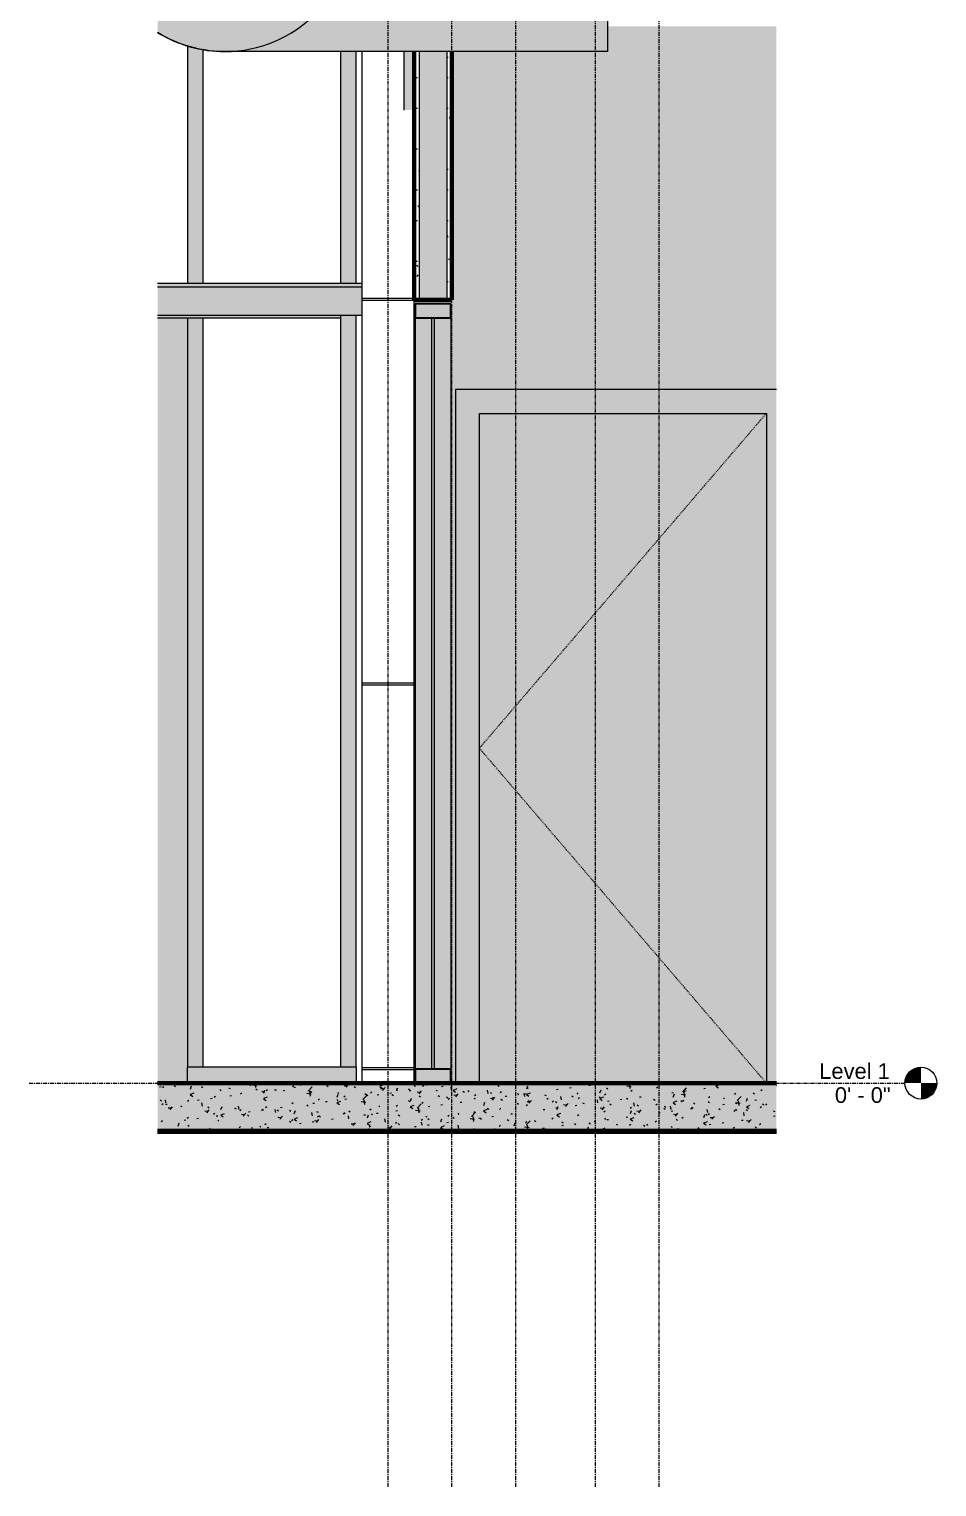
# Model space of a CAD drawing. Header units: inches. Extents: x -22111 to -21582, y -54 to 300.
# Drawn here: x -21886.2 to -21772.3, y -50.6 to 132.2 of the extents above; entities that cross this region are included whole.
import ezdxf

# ---------------------------------------------------------------- set-up
doc = ezdxf.new("R2010")
doc.units = ezdxf.units.IN
doc.header["$MEASUREMENT"] = 0
for name, pattern in [('Dash 1_16_', [0.125, 0.0625, -0.0625]), ('Grid Line 1_2_', [0.875, 0.5, -0.125, 0.125, -0.125]), ('Grid Line 1_2__2_', [0.875, 0.5, -0.125, 0.125, -0.125]), ('IMPORT-DASHED2', [0.1875, 0.125, -0.0625]), ('IMPORT-HIDDEN2 _3_', [0.09375, 0.0625, -0.03125])]:
    doc.linetypes.add(name, pattern=pattern)
for name, color, linetype, lineweight in [('15xx-Jefferson-REHAB-pr5_dwg', 8, 'Continuous', 9), ('A-CABINET-LOWER', 250, 'Continuous', 9), ('A-CABINET-UNDER', 250, 'IMPORT-HIDDEN2 _3_', 9), ('A-CABINET-UPPER', 250, 'IMPORT-DASHED2', 9), ('A-DIM', 250, 'Continuous', 9), ('A-DOOR', 31, 'Continuous', 18), ('A-DOOR-FRAM', 31, 'Continuous', 9), ('A-FLOR', 192, 'Continuous', 18), ('A-FLOR-LEVL', 51, 'Continuous', 9), ('A-FLR-CLEAR', 250, 'IMPORT-HIDDEN2 _3_', 9), ('A-FURN', 250, 'IMPORT-HIDDEN2 _3_', 9), ('A-GENM', 13, 'Continuous', 9), ('A-GLAZ-CURT', 52, 'Continuous', 9), ('A-GLAZ-CWMG', 51, 'Continuous', 9), ('A-PLBG-FIXT', 250, 'Continuous', 9), ('A-WALL', 113, 'Continuous', 18), ('A-WALL-PATT', 111, 'Continuous', 70), ('I-WALL', 2, 'Continuous', 18), ('L-SITE-WALL', 31, 'Continuous', 18), ('M-HVAC-DUCT', 70, 'Continuous', 9), ('P-Flor-Fixt', 250, 'Continuous', 9), ('S-BEAM', 12, 'Continuous', 9), ('S-GRID', 1, 'Continuous', 9)]:
    doc.layers.add(name, color=color, linetype=linetype, lineweight=lineweight)
doc.styles.add('Arial', font='arial.ttf', dxfattribs={"height": 1.967066})
pattern_1 = [(0, (-27057.522, 67.247), (5.12, 1.28), [0.211, -3.629, 0.211, -3.629, -20.48]), (0, (-27057.522, 67.247), (5.12, 1.28), [-7.68, 0.211, -7.469, 0.211, -3.629, -8.96]), (0, (-27057.522, 67.247), (5.12, 1.28), [-19.2, 0.211, -2.349, 0.211, -6.189]), (120, (-27055.602, 67.887), (-3.66851252, 3.79405007), [0.211, -3.629, 0.211, -3.629, -20.48]), (120, (-27055.602, 67.887), (-3.66851252, 3.79405007), [-7.68, 0.211, -7.469, 0.211, -3.629, -8.96]), (120, (-27055.602, 67.887), (-3.66851252, 3.79405007), [-19.2, 0.211, -2.349, 0.211, -6.189]), (240, (-27054.962, 70.447), (-1.45148748, -5.07405007), [0.211, -3.629, 0.211, -3.629, -20.48]), (240, (-27054.962, 70.447), (-1.45148748, -5.07405007), [-7.68, 0.211, -7.469, 0.211, -3.629, -8.96]), (240, (-27054.962, 70.447), (-1.45148748, -5.07405007), [-19.2, 0.211, -2.349, 0.211, -6.189])]

# ---------------------------------------------------------------- blocks, each defined once
blk = doc.blocks.new('Generic Models 7_Generic Models 1_6_Generic Models 1_6 _ Generic Models 7_Generic Models 1_337419_3 - Generic Models 7_Generic Models 1_6_Generic Models 1_6 _ Generic Models 7_Generic Models 1_337419_312901-367661-Section 8 - Callout 2')
at = {"layer": 'A-GENM'}
h = blk.add_hatch(dxfattribs=at)
h.set_pattern_fill('FP_9', color=256, style=0, pattern_type=2)
h.set_pattern_definition([(50, (-27057.522, 67.247), (4.5907054, -0.4018678), [0.48, -5.28]), (355, (-27057.522, 67.247), (-0.887837, 4.8136977), [0.384, -4.224]), (100.451, (-27057.139, 67.214), (3.7019703, 4.4127226), [0.408, -4.487]), (46.184, (-27057.522, 68.527), (6.8306586, -1.059043), [0.72, -7.92]), (96.636, (-27056.953, 68.439), (5.981664, 6.234015), [0.612, -6.731]), (351.184, (-27057.522, 68.527), (5.982082, 6.233824), [0.576, -6.336]), (21, (-27056.882, 68.207), (3.820292, -2.5770996), [0.48, -5.28]), (326, (-27056.882, 68.207), (1.557207, 4.640587), [0.384, -4.224]), (71.451, (-27056.563, 67.993), (5.3771466, 2.0647033), [0.408, -4.487]), (37.5, (-27057.522, 67.247), (0.07797216, 2.1307863), [0.211, -3.962, 0.211, -4.077, -4.24]), (37.5, (-27057.522, 67.247), (0.07797216, 2.1307863), [-8.461, 0.211, -4.029]), (7.5, (-27057.522, 67.247), (1.683907, 2.5243905), [0.211, -2.234, 0.211, -3.866, -1.616]), (7.5, (-27057.522, 67.247), (1.683907, 2.5243905), [-6.522, 0.211, -1.405]), (327.5, (-27058.949, 67.247), (3.4165268, -0.1442966), [0.211, -1.389, 0.211, -4.781, -6.624]), (327.5, (-27058.949, 67.247), (3.4165268, -0.1442966), [-6.592, 0.211, -6.413]), (317.5, (-27059.589, 67.247), (3.7324632, 0.6407147), [0.211, -1.869, 0.211, -3.104, -4.704]), (317.5, (-27059.589, 67.247), (3.7324632, 0.6407147), [-5.395, 0.211, -4.493])])
h.paths.add_polyline_path([(-22758.69, -6.23), (-22758.69, 0), (-22836.32, 0), (-22836.32, -6.23)], flags=0)
at = {"layer": 'A-GENM', "color": 171, "lineweight": 30}
for p, q in [((-22758.69, 0), (-22836.32, 0)), ((-22836.32, -6.23), (-22758.69, -6.23))]:
    blk.add_line(p, q, dxfattribs=at)
blk = doc.blocks.new('Generic Models 7_Generic Models 1_1_Generic Models 1_1 _ Generic Models 7_Generic Models 1_337419_21 - Generic Models 7_Generic Models 1_1_Generic Models 1_1 _ Generic Models 7_Generic Models 1_337419_306201-555669-Section 8 - Callout 2')
at = {"layer": 'A-GENM'}
blk.add_hatch(color=9, dxfattribs=at).paths.add_polyline_path([(-22804.14, 122.04), (-22804.14, 129.38), (-22805.39, 129.38), (-22805.39, 122.04), (-22804.54, 122.04)], flags=0)
at = {"layer": 'A-GENM', "color": 161}
blk.add_line((-22805.39, 122.04), (-22805.39, 129.38), dxfattribs=at)
blk = doc.blocks.new('detail_Ryan_rvt-1-Section 8 - Callout 2')
at = {"color": 161, "lineweight": 9}
for name in ['Generic Models 7_Generic Models 1_1_Generic Models 1_1 _ Generic Models 7_Generic Models 1_337419_21 - Generic Models 7_Generic Models 1_1_Generic Models 1_1 _ Generic Models 7_Generic Models 1_337419_306201-555669-Section 8 - Callout 2', 'Generic Models 7_Generic Models 1_6_Generic Models 1_6 _ Generic Models 7_Generic Models 1_337419_3 - Generic Models 7_Generic Models 1_6_Generic Models 1_6 _ Generic Models 7_Generic Models 1_337419_312901-367661-Section 8 - Callout 2']:
    blk.add_blockref(name, (0, 0), dxfattribs=at)
blk = doc.blocks.new('Level - Level Head - Circle-2773-Section 8 - Callout 2')
at = {"layer": 'A-FLOR-LEVL'}
h = blk.add_hatch(color=256, dxfattribs=at)
edge = h.paths.add_edge_path(flags=0)
edge.add_line((-22740.56, 0), (-22742.56, 0))
edge.add_arc((-22740.56, 0), 2, 90, 180, ccw=False)
edge.add_line((-22740.56, 2), (-22740.56, 0))
h = blk.add_hatch(color=256, dxfattribs=at)
edge = h.paths.add_edge_path(flags=0)
edge.add_line((-22740.56, -2), (-22740.56, 0))
edge.add_line((-22740.56, 0), (-22738.56, 0))
edge.add_arc((-22740.56, 0), 2, 270, 360, ccw=False)
at = {"layer": 'A-FLOR-LEVL', "color": 250}
blk.add_circle((-22740.56, 0), 2, dxfattribs=at)
blk = doc.blocks.new('Locker Rooms and Restrooms_rvt-2-Section 8 - Callout 2')
at = {"color": 130, "lineweight": 5}
blk.add_blockref('Level - Level Head - Circle-2773-Section 8 - Callout 2', (0, 0), dxfattribs=at)
at = {"layer": 'A-FLOR-LEVL', "insert": (-22744.46, 2.49), "char_height": 1.967, "width": 10.584, "attachment_point": 3, "line_spacing_factor": 0.938532, "style": 'Arial', "bg_fill": 3, "box_fill_scale": 1.25, "bg_fill_color": 0, "bg_fill_transparency": 0}
blk.add_mtext('Level 1', dxfattribs=at)
at = {"layer": 'A-FLOR-LEVL', "insert": (-22744.36, -0.52), "char_height": 1.967, "width": 8.328, "attachment_point": 3, "line_spacing_factor": 0.938532, "style": 'Arial', "bg_fill": 3, "box_fill_scale": 1.25, "bg_fill_color": 0, "bg_fill_transparency": 0}
blk.add_mtext('0\' - 0"', dxfattribs=at)
at = {"layer": 'A-FLOR-LEVL', "linetype": 'Grid Line 1_2__2_'}
blk.add_line((-22852.43, 0), (-22742.56, 0), dxfattribs=at)
blk = doc.blocks.new('Struct_Xcel_Sports Complex_rvt-2-Section 8 - Callout 2')
at = {"layer": 'A-FLOR'}
blk.add_hatch(color=254, dxfattribs=at).paths.add_polyline_path([(-22758.69, -6), (-22758.69, 0), (-22836.32, 0), (-22836.32, -6)], flags=0)
at = {"layer": 'A-FLOR', "color": 10, "lineweight": 70}
for p, q in [((-22758.69, 0), (-22836.32, 0)), ((-22836.32, -6), (-22758.69, -6))]:
    blk.add_line(p, q, dxfattribs=at)
blk = doc.blocks.new('Girt_C - 8_D-1253506-Section 8 - Callout 2')
at = {"layer": 'S-BEAM'}
for points in [[(-22836.32, 99.82), (-22810.7, 99.82), (-22810.7, 100.3), (-22836.32, 100.3)], [(-22810.7, 96.51), (-22810.7, 99.82), (-22836.32, 99.82), (-22836.32, 96.51)], [(-22810.7, 96.32), (-22810.7, 96.51), (-22836.32, 96.51), (-22836.32, 96.32)]]:
    blk.add_hatch(color=256, dxfattribs=at).paths.add_polyline_path(points, flags=0)
for p, q in [((-22810.7, 100.3), (-22836.32, 100.3)), ((-22810.7, 99.82), (-22836.32, 99.82)), ((-22836.32, 96.32), (-22810.7, 96.32))]:
    blk.add_line(p, q, dxfattribs=at)
blk = doc.blocks.new('Door_Single_Storefront - one-1354583-Section 8 - Callout 2')
at = {"layer": 'A-DOOR'}
blk.add_hatch(color=256, dxfattribs=at).paths.add_polyline_path([(-22836.32, 0), (-22832.58, 0), (-22832.58, 96), (-22836.32, 96), (-22836.32, 0.62)], flags=0)
blk = doc.blocks.new('Rectangular Mullion - Exterior 2_ x 4_5_-1354580-Section 8 - Callout 2')
at = {"layer": 'A-GLAZ-CWMG'}
blk.add_hatch(color=256, dxfattribs=at).paths.add_polyline_path([(-22811.39, 0), (-22811.39, 2), (-22832.58, 2), (-22832.58, 0)], flags=0)
for p, q in [((-22832.58, 0), (-22832.58, 2)), ((-22811.39, 2), (-22832.58, 2)), ((-22811.39, 2), (-22811.39, 0))]:
    blk.add_line(p, q, dxfattribs=at)
blk = doc.blocks.new('Rectangular Mullion - Exterior 2_ x 4_5_-1142379-Section 8 - Callout 2')
at = {"layer": 'A-GLAZ-CWMG'}
blk.add_hatch(color=256, dxfattribs=at).paths.add_polyline_path([(-22813.39, 2), (-22811.39, 2), (-22811.39, 96.32), (-22813.39, 96.32), (-22813.39, 43.09)], flags=0)
for p, q in [((-22813.39, 96.32), (-22813.39, 2)), ((-22811.39, 2), (-22811.39, 96.32)), ((-22811.39, 2), (-22813.39, 2))]:
    blk.add_line(p, q, dxfattribs=at)
blk = doc.blocks.new('Rectangular Mullion - Exterior 2_ x 4_5_-1142380-Section 8 - Callout 2')
at = {"layer": 'A-GLAZ-CWMG'}
blk.add_hatch(color=256, dxfattribs=at).paths.add_polyline_path([(-22811.39, 100.3), (-22811.39, 129.38), (-22813.39, 129.38), (-22813.39, 100.3)], flags=0)
for p, q in [((-22813.39, 129.38), (-22813.39, 100.3)), ((-22811.39, 100.3), (-22811.39, 129.38))]:
    blk.add_line(p, q, dxfattribs=at)
blk = doc.blocks.new('Rectangular Mullion - Exterior 2_ x 4_5_-1354581-Section 8 - Callout 2')
at = {"layer": 'A-GLAZ-CWMG'}
blk.add_hatch(color=256, dxfattribs=at).paths.add_polyline_path([(-22831.58, 96), (-22831.58, 96.32), (-22836.32, 96.32), (-22836.32, 96)], flags=0)
blk.add_line((-22836.32, 96), (-22831.58, 96), dxfattribs=at)
blk = doc.blocks.new('Rectangular Mullion - Exterior 2_ x 4_5_-1354582-Section 8 - Callout 2')
at = {"layer": 'A-GLAZ-CWMG'}
blk.add_hatch(color=256, dxfattribs=at).paths.add_polyline_path([(-22813.39, 96), (-22813.39, 96.32), (-22831.58, 96.32), (-22831.58, 96)], flags=0)
for p in [(-22831.58, 96), (-22813.39, 96.32)]:
    blk.add_line(p, (-22813.39, 96), dxfattribs=at)
blk = doc.blocks.new('Rectangular Mullion - Exterior 2_ x 4_5_-827464-Section 8 - Callout 2')
at = {"layer": 'A-GLAZ-CWMG'}
blk.add_hatch(color=256, dxfattribs=at).paths.add_polyline_path([(-22830.58, 2), (-22830.58, 96), (-22832.58, 96), (-22832.58, 2)], flags=0)
for p, q in [((-22832.58, 96), (-22830.58, 96)), ((-22832.58, 96), (-22832.58, 2)), ((-22830.58, 2), (-22830.58, 96)), ((-22830.58, 2), (-22832.58, 2))]:
    blk.add_line(p, q, dxfattribs=at)
blk = doc.blocks.new('Rectangular Mullion - Exterior 2_ x 4_5_-1142356-Section 8 - Callout 2')
at = {"layer": 'A-GLAZ-CWMG'}
blk.add_hatch(color=256, dxfattribs=at).paths.add_polyline_path([(-22832.58, 100.3), (-22830.58, 100.3), (-22830.58, 129.61), (-22830.67, 129.62), (-22832.03, 129.92), (-22832.58, 130.1), (-22832.58, 120.71)], flags=0)
for p, q in [((-22832.58, 130.1), (-22832.58, 100.3)), ((-22830.58, 100.3), (-22830.58, 129.61))]:
    blk.add_line(p, q, dxfattribs=at)
blk = doc.blocks.new('15xx-Jefferson-REHAB-pr5_dwg__ARCHTICK-1286411-Section 8 - Callout 2')
at = {"layer": 'A-DIM'}
blk.add_line((-22791.77, 0), (-22797.77, 0), dxfattribs=at)
blk = doc.blocks.new('15xx-Jefferson-REHAB-pr5_dwg_2018LAV-1286405-Section 8 - Callout 2')
at = {"layer": 'P-Flor-Fixt'}
for p, q in [((-22770.54, 0), (-22770.03, 0)), ((-22770.03, 0), (-22770.54, 0)), ((-22758.69, 0), (-22770.03, 0)), ((-22770.03, 0), (-22758.69, 0)), ((-22768.49, 0), (-22766.95, 0)), ((-22766.95, 0), (-22768.49, 0)), ((-22766.95, 0), (-22758.69, 0)), ((-22758.69, 0), (-22766.95, 0)), ((-22759.75, 0), (-22759.75, 0))]:
    blk.add_line(p, q, dxfattribs=at)
blk = doc.blocks.new('15xx-Jefferson-REHAB-pr5_dwg_DOORBLK-1286429-Section 8 - Callout 2')
at = {"layer": 'A-DOOR', "color": 250, "lineweight": 9}
for p, q in [((-22758.68, 0), (-22773.52, 0)), ((-22775.27, 0), (-22773.52, 0)), ((-22773.52, 0), (-22775.27, 0))]:
    blk.add_line(p, q, dxfattribs=at)
blk = doc.blocks.new('15xx-Jefferson-REHAB-pr5_dwg_chair-phlebotomy-1286451-Section 8 - Callout 2')
at = {"layer": 'A-FURN'}
for p, q in [((-22775.58, 0), (-22778.5, 0)), ((-22778.5, 0), (-22775.58, 0)), ((-22774.46, 0), (-22777.15, 0)), ((-22777.15, 0), (-22774.46, 0)), ((-22775.58, 0), (-22774.46, 0)), ((-22774.46, 0), (-22775.58, 0)), ((-22773.78, 0), (-22770.07, 0)), ((-22770.07, 0), (-22773.78, 0)), ((-22773.78, 0), (-22772.78, 0)), ((-22772.78, 0), (-22773.78, 0)), ((-22772.78, 0), (-22773.78, 0)), ((-22773.78, 0), (-22772.78, 0)), ((-22772.78, 0), (-22758.69, 0)), ((-22772.78, 0), (-22758.69, 0)), ((-22772.78, 0), (-22758.69, 0)), ((-22772.78, 0), (-22758.69, 0)), ((-22761.78, 0), (-22758.69, 0)), ((-22758.69, 0), (-22761.78, 0)), ((-22770.07, 0), (-22761.78, 0)), ((-22761.78, 0), (-22770.07, 0))]:
    blk.add_line(p, q, dxfattribs=at)
blk = doc.blocks.new('15xx-Jefferson-REHAB-pr5_dwg_SINK-SC1-1286454-Section 8 - Callout 2')
at = {"layer": 'P-Flor-Fixt'}
for p, q in [((-22775.39, 0), (-22773.89, 0)), ((-22773.89, 0), (-22775.39, 0)), ((-22773.89, 0), (-22764.89, 0)), ((-22773.89, 0), (-22764.89, 0)), ((-22764.89, 0), (-22763.39, 0)), ((-22763.39, 0), (-22764.89, 0)), ((-22761.89, 0), (-22776.89, 0)), ((-22776.89, 0), (-22761.89, 0))]:
    blk.add_line(p, q, dxfattribs=at)
blk = doc.blocks.new('15xx-Jefferson-REHAB-pr5_dwg-1211969-Section 8 - Callout 2')
at = {"layer": 'A-CABINET-LOWER'}
for p, q in [((-22799.77, 0), (-22836.34, 0)), ((-22832.52, 0), (-22792.52, 0)), ((-22836.32, 0), (-22799.77, 0)), ((-22799.77, 0), (-22836.32, 0)), ((-22832.52, 0), (-22792.52, 0)), ((-22792.52, 0), (-22832.52, 0)), ((-22758.69, 0), (-22779.27, 0)), ((-22779.27, 0), (-22758.69, 0)), ((-22758.69, 0), (-22779.27, 0)), ((-22779.27, 0), (-22758.69, 0))]:
    blk.add_line(p, q, dxfattribs=at)
at = {"layer": 'A-CABINET-UNDER'}
for p, q in [((-22762.29, 0), (-22758.7, 0)), ((-22758.7, 0), (-22762.29, 0))]:
    blk.add_line(p, q, dxfattribs=at)
at = {"layer": 'A-CABINET-UPPER'}
for p, q in [((-22758.69, 0), (-22767.27, 0)), ((-22767.27, 0), (-22758.69, 0)), ((-22765.64, 0), (-22758.69, 0)), ((-22758.69, 0), (-22763.27, 0)), ((-22763.27, 0), (-22758.69, 0))]:
    blk.add_line(p, q, dxfattribs=at)
at = {"layer": 'A-DIM', "color": 90, "lineweight": 30}
for p in [(-22800.77, 0), (-22785.27, 0)]:
    blk.add_line(p, (-22758.69, 0), dxfattribs=at)
at = {"layer": 'A-FLR-CLEAR'}
for p, q in [((-22769.02, 0), (-22758.71, 0)), ((-22758.71, 0), (-22769.02, 0)), ((-22775.27, 0), (-22758.69, 0)), ((-22758.69, 0), (-22775.27, 0)), ((-22758.69, 0), (-22775.02, 0)), ((-22775.02, 0), (-22758.69, 0))]:
    blk.add_line(p, q, dxfattribs=at)
at = {"layer": 'A-FLR-CLEAR', "flags": 128}
blk.add_lwpolyline([(-22758.69, 0), (-22761.27, 0), (-22758.69, 0)], dxfattribs=at)
at = {"layer": 'A-FURN'}
blk.add_line((-22779.27, 0), (-22758.69, 0), dxfattribs=at)
at = {"layer": 'A-PLBG-FIXT'}
for p, q in [((-22773.27, 0), (-22773.77, 0)), ((-22773.77, 0), (-22773.27, 0)), ((-22758.69, 0), (-22773.27, 0)), ((-22773.27, 0), (-22758.69, 0)), ((-22771.77, 0), (-22771.77, 0)), ((-22771.77, 0), (-22771.77, 0)), ((-22771.77, 0), (-22771.77, 0)), ((-22769.77, 0), (-22768.27, 0)), ((-22768.27, 0), (-22769.77, 0)), ((-22768.27, 0), (-22759.27, 0)), ((-22759.27, 0), (-22768.27, 0)), ((-22759.27, 0), (-22758.69, 0)), ((-22758.69, 0), (-22759.27, 0))]:
    blk.add_line(p, q, dxfattribs=at)
at = {"layer": 'A-WALL', "color": 250, "lineweight": 9}
for p, q in [((-22796.2, 0), (-22799.77, 0)), ((-22779.27, 0), (-22792.52, 0)), ((-22758.69, 0), (-22779.27, 0)), ((-22800.39, 0), (-22792.52, 0)), ((-22779.27, 0), (-22758.69, 0)), ((-22758.69, 0), (-22779.27, 0)), ((-22758.69, 0), (-22779.27, 0)), ((-22779.27, 0), (-22775.27, 0)), ((-22775.27, 0), (-22779.27, 0)), ((-22779.27, 0), (-22758.69, 0)), ((-22758.69, 0), (-22779.27, 0)), ((-22758.69, 0), (-22779.27, 0)), ((-22779.27, 0), (-22758.69, 0)), ((-22758.69, 0), (-22779.27, 0)), ((-22779.27, 0), (-22758.69, 0)), ((-22758.69, 0), (-22779.27, 0)), ((-22779.27, 0), (-22758.69, 0)), ((-22758.69, 0), (-22779.27, 0)), ((-22779.27, 0), (-22758.69, 0)), ((-22758.69, 0), (-22779.27, 0)), ((-22779.27, 0), (-22758.69, 0))]:
    blk.add_line(p, q, dxfattribs=at)
at = {"layer": 'A-WALL', "color": 250, "lineweight": 9, "flags": 128}
for points in [[(-22799.77, 0), (-22796.2, 0)], [(-22792.52, 0), (-22779.27, 0)]]:
    blk.add_lwpolyline(points, close=True, dxfattribs=at)
blk.add_lwpolyline([(-22758.69, 0), (-22792.52, 0), (-22800.39, 0)], dxfattribs=at)
for name, p in [('15xx-Jefferson-REHAB-pr5_dwg__ARCHTICK-1286411-Section 8 - Callout 2', (0, 0)), ('15xx-Jefferson-REHAB-pr5_dwg__ARCHTICK-1286411-Section 8 - Callout 2', (15.5, 0)), ('15xx-Jefferson-REHAB-pr5_dwg_chair-phlebotomy-1286451-Section 8 - Callout 2', (0, 0)), ('15xx-Jefferson-REHAB-pr5_dwg_SINK-SC1-1286454-Section 8 - Callout 2', (0, 0)), ('15xx-Jefferson-REHAB-pr5_dwg_SINK-SC1-1286454-Section 8 - Callout 2', (0, 0)), ('15xx-Jefferson-REHAB-pr5_dwg_DOORBLK-1286429-Section 8 - Callout 2', (0, 0)), ('15xx-Jefferson-REHAB-pr5_dwg_2018LAV-1286405-Section 8 - Callout 2', (0, 0))]:
    blk.add_blockref(name, p)
blk = doc.blocks.new('Rectangular Mullion - Interior 1_75_ x 4_5_-1214729-Section 8 - Callout 2')
at = {"layer": 'A-GLAZ-CWMG'}
blk.add_hatch(color=256, dxfattribs=at).paths.add_polyline_path([(-22799.52, 96), (-22799.52, 97.75), (-22804.02, 97.75), (-22804.02, 96)], flags=0)
at = {"layer": 'A-GLAZ-CWMG', "lineweight": 30}
for p, q in [((-22799.52, 97.75), (-22804.02, 97.75)), ((-22804.02, 97.75), (-22804.02, 96)), ((-22799.52, 96), (-22799.52, 97.75)), ((-22804.02, 96), (-22799.52, 96))]:
    blk.add_line(p, q, dxfattribs=at)
blk = doc.blocks.new('Rectangular Mullion - Interior 1_75_ x 4_5_-1220285-Section 8 - Callout 2')
at = {"layer": 'A-GLAZ-CWMG'}
h = blk.add_hatch(color=256, dxfattribs=at)
h.paths.add_polyline_path([(-22801.95, 1.75), (-22801.95, 96), (-22804.02, 96), (-22804.02, 1.75)], flags=0)
h.paths.add_polyline_path([(-22799.52, 1.75), (-22799.52, 96), (-22801.58, 96), (-22801.58, 1.75)], flags=0)
for p, q in [((-22804.02, 96), (-22804.02, 1.75)), ((-22799.52, 96), (-22799.52, 1.75))]:
    blk.add_line(p, q, dxfattribs=at)
blk = doc.blocks.new('Single-Flush - 36_ x 84_-1318898-Section 8 - Callout 2')
at = {"layer": 'A-DOOR'}
blk.add_hatch(color=256, dxfattribs=at).paths.add_polyline_path([(-22795.95, 0), (-22759.95, 0), (-22759.95, 84), (-22795.95, 84), (-22795.95, 43.09)], flags=0)
at = {"layer": 'A-DOOR-FRAM', "lineweight": 18}
blk.add_hatch(color=256, dxfattribs=at).paths.add_polyline_path([(-22758.69, 0), (-22758.69, 87), (-22798.95, 87), (-22798.95, 0), (-22795.95, 0), (-22795.95, 84), (-22759.95, 84), (-22759.95, 0)], flags=0)
at = {"layer": 'A-DOOR', "linetype": 'Dash 1_16_', "lineweight": 9}
for p in [(-22759.95, 84), (-22759.95, 0)]:
    blk.add_line(p, (-22795.95, 42), dxfattribs=at)
at = {"layer": 'A-DOOR-FRAM'}
for p, q in [((-22758.69, 87), (-22798.95, 87)), ((-22798.95, 87), (-22798.95, 0)), ((-22795.95, 0), (-22795.95, 84)), ((-22795.95, 84), (-22759.95, 84)), ((-22759.95, 84), (-22759.95, 0))]:
    blk.add_line(p, q, dxfattribs=at)
blk = doc.blocks.new('System Panel - Interior Glazing-1220306-Section 8 - Callout 2')
at = {"layer": 'A-GLAZ-CURT'}
blk.add_hatch(color=256, dxfattribs=at).paths.add_polyline_path([(-22801.58, 1.75), (-22801.58, 96), (-22801.95, 96), (-22801.95, 1.75)], flags=0)
at = {"layer": 'A-GLAZ-CURT', "lineweight": 18}
for p, q in [((-22801.58, 96), (-22801.95, 96)), ((-22801.95, 96), (-22801.95, 1.75)), ((-22801.58, 1.75), (-22801.58, 96)), ((-22801.95, 1.75), (-22801.58, 1.75))]:
    blk.add_line(p, q, dxfattribs=at)
blk = doc.blocks.new('Rectangular Mullion - Interior 1_75_ x 4_5_-1314717-Section 8 - Callout 2')
at = {"layer": 'A-GLAZ-CWMG'}
blk.add_hatch(color=256, dxfattribs=at).paths.add_polyline_path([(-22804.02, 0), (-22799.52, 0), (-22799.52, 1.75), (-22804.02, 1.75)], flags=0)
at = {"layer": 'A-GLAZ-CWMG', "lineweight": 30}
for p, q in [((-22799.52, 1.75), (-22804.02, 1.75)), ((-22804.02, 1.75), (-22804.02, 0)), ((-22804.02, 0), (-22799.52, 0)), ((-22799.52, 0), (-22799.52, 1.75))]:
    blk.add_line(p, q, dxfattribs=at)
blk = doc.blocks.new('Round Elbow - 1_5 D-1342547-Section 8 - Callout 2')
at = {"layer": 'M-HVAC-DUCT'}
for points in [[(-22827.89, 129.38), (-22826.5, 129.44), (-22825.11, 129.62), (-22823.75, 129.92), (-22822.42, 130.34), (-22821.13, 130.88), (-22819.89, 131.52), (-22818.71, 132.27), (-22817.61, 133.12), (-22816.58, 134.07), (-22815.63, 135.1), (-22814.78, 136.2), (-22814.03, 137.38), (-22813.39, 138.62), (-22812.86, 139.91), (-22812.44, 141.24), (-22812.13, 142.6), (-22811.95, 143.99), (-22811.89, 145.38), (-22811.95, 146.77), (-22812.13, 148.16), (-22812.44, 149.52), (-22812.86, 150.85), (-22813.39, 152.14), (-22814.03, 153.38), (-22814.78, 154.56), (-22815.63, 155.66), (-22816.58, 156.69), (-22817.61, 157.64), (-22818.71, 158.49), (-22819.89, 159.24), (-22821.13, 159.88), (-22822.42, 160.41), (-22823.75, 160.83), (-22825.11, 161.14), (-22826.5, 161.32), (-22827.89, 161.38), (-22829.28, 161.32), (-22830.67, 161.14), (-22832.03, 160.83), (-22833.36, 160.41), (-22834.65, 159.88), (-22835.89, 159.24), (-22836.32, 158.96), (-22836.32, 131.79), (-22835.89, 131.52), (-22834.65, 130.88), (-22833.36, 130.34), (-22832.03, 129.92), (-22830.67, 129.62), (-22829.28, 129.44)], [(-22784.72, 145.38), (-22779.89, 145.38), (-22779.89, 161.38), (-22827.89, 161.38), (-22826.5, 161.32), (-22825.11, 161.14), (-22823.75, 160.83), (-22822.42, 160.41), (-22821.13, 159.88), (-22819.89, 159.24), (-22818.71, 158.49), (-22817.61, 157.64), (-22816.58, 156.69), (-22815.63, 155.66), (-22814.78, 154.56), (-22814.03, 153.38), (-22813.37, 152.1), (-22812.86, 150.85), (-22812.44, 149.52), (-22812.13, 148.16), (-22811.95, 146.77), (-22811.89, 145.38), (-22785.66, 145.38)], [(-22827.66, 129.38), (-22779.89, 129.38), (-22779.89, 145.38), (-22811.89, 145.38), (-22811.95, 143.99), (-22812.13, 142.6), (-22812.44, 141.24), (-22812.86, 139.91), (-22813.39, 138.62), (-22814.03, 137.38), (-22814.78, 136.2), (-22815.63, 135.1), (-22816.6, 134.04), (-22817.61, 133.12), (-22818.71, 132.27), (-22819.89, 131.52), (-22821.13, 130.88), (-22822.42, 130.34), (-22823.75, 129.92), (-22825.11, 129.62), (-22826.5, 129.44), (-22827.79, 129.38)]]:
    blk.add_hatch(color=256, dxfattribs=at).paths.add_polyline_path(points, flags=0)
for p, q in [((-22779.89, 161.38), (-22779.89, 145.38)), ((-22779.89, 145.38), (-22779.89, 129.38))]:
    blk.add_line(p, q, dxfattribs=at)
at = {"layer": 'M-HVAC-DUCT', "flags": 128}
for points in [[(-22836.32, 158.98), (-22835.99, 159.18), (-22835.43, 159.49), (-22834.86, 159.78), (-22834.28, 160.05), (-22833.69, 160.29), (-22833.09, 160.51), (-22832.48, 160.71), (-22831.86, 160.88), (-22831.24, 161.03), (-22830.61, 161.15), (-22829.98, 161.24), (-22829.34, 161.31), (-22828.7, 161.36), (-22828.06, 161.38), (-22827.89, 161.38)], [(-22827.89, 161.38), (-22827.85, 161.38), (-22827.74, 161.38), (-22827.55, 161.38), (-22827.28, 161.38), (-22826.93, 161.38), (-22826.51, 161.38), (-22826.02, 161.38), (-22825.45, 161.38), (-22824.81, 161.38), (-22824.1, 161.38), (-22823.32, 161.38), (-22822.47, 161.38), (-22821.55, 161.38), (-22820.56, 161.38), (-22819.51, 161.38), (-22818.39, 161.38), (-22817.21, 161.38), (-22815.98, 161.38), (-22814.68, 161.38), (-22813.33, 161.38), (-22811.93, 161.38), (-22810.47, 161.38), (-22808.97, 161.38), (-22807.42, 161.38), (-22805.82, 161.38), (-22804.19, 161.38), (-22802.51, 161.38), (-22800.8, 161.38), (-22799.06, 161.38), (-22797.28, 161.38), (-22795.48, 161.38), (-22793.65, 161.38), (-22791.8, 161.38), (-22789.93, 161.38), (-22788.05, 161.38), (-22786.15, 161.38), (-22784.24, 161.38), (-22782.33, 161.38), (-22780.41, 161.38), (-22779.89, 161.38)], [(-22827.89, 129.38), (-22828.53, 129.39), (-22829.17, 129.43), (-22829.81, 129.49), (-22830.44, 129.58), (-22831.07, 129.7), (-22831.69, 129.84), (-22832.31, 130), (-22832.92, 130.19), (-22833.53, 130.41), (-22834.12, 130.64), (-22834.71, 130.9), (-22835.28, 131.19), (-22835.84, 131.49), (-22836.32, 131.78)], [(-22779.89, 129.38), (-22781.81, 129.38), (-22783.73, 129.38), (-22785.64, 129.38), (-22787.54, 129.38), (-22789.43, 129.38), (-22791.3, 129.38), (-22793.16, 129.38), (-22794.99, 129.38), (-22796.8, 129.38), (-22798.58, 129.38), (-22800.34, 129.38), (-22802.06, 129.38), (-22803.74, 129.38), (-22805.39, 129.38), (-22806.99, 129.38), (-22808.56, 129.38), (-22810.07, 129.38), (-22811.54, 129.38), (-22812.96, 129.38), (-22814.32, 129.38), (-22815.63, 129.38), (-22816.89, 129.38), (-22818.08, 129.38), (-22819.21, 129.38), (-22820.28, 129.38), (-22821.29, 129.38), (-22822.22, 129.38), (-22823.1, 129.38), (-22823.9, 129.38), (-22824.63, 129.38), (-22825.29, 129.38), (-22825.87, 129.38), (-22826.39, 129.38), (-22826.83, 129.38), (-22827.19, 129.38), (-22827.48, 129.38), (-22827.69, 129.38), (-22827.83, 129.38), (-22827.89, 129.38), (-22827.89, 129.38)]]:
    blk.add_lwpolyline(points, dxfattribs=at)
at = {"layer": 'M-HVAC-DUCT'}
for start, end in [(90, 121.8111), (360, 90), (270, 360), (238.1889, 270)]:
    blk.add_arc((-22827.89, 145.38), 16, start, end, dxfattribs=at)
blk = doc.blocks.new('Level - Level Head - Circle-15001-Section 8 - Callout 2')
at = {"layer": 'A-FLOR-LEVL'}
h = blk.add_hatch(color=256, dxfattribs=at)
edge = h.paths.add_edge_path(flags=0)
edge.add_line((-22740.56, 0), (-22742.56, 0))
edge.add_arc((-22740.56, 0), 2, 90, 180, ccw=False)
edge.add_line((-22740.56, 2), (-22740.56, 0))
h = blk.add_hatch(color=256, dxfattribs=at)
edge = h.paths.add_edge_path(flags=0)
edge.add_line((-22740.56, -2), (-22740.56, 0))
edge.add_line((-22740.56, 0), (-22738.56, 0))
edge.add_arc((-22740.56, 0), 2, 270, 360, ccw=False)
blk.add_circle((-22740.56, 0), 2, dxfattribs=at)

msp = doc.modelspace()

# ---------------------------------------------------------------- hatches: boundary and pattern name
at = {"layer": 'A-WALL-PATT', "lineweight": 9}
h = msp.add_hatch(dxfattribs=at)
h.set_pattern_fill('FP_4', color=256, style=0, pattern_type=2)
h.set_pattern_definition([(90, (-23569.74, 677.25), (-193, -193), [48, -145]), (180, (-23569.74, 677.25), (-2e-14, -193), [96.25, -96.75]), (270, (-23666, 725.25), (-193, -193), [48, -145]), (180, (-23569.74, 725.25), (-2e-14, -193), [96.25, -96.75]), (270, (-23666.24, 725.25), (-193, -193), [48, -145]), (180, (-23666.24, 725.25), (-2e-14, -193), [96.25, -96.75]), (90, (-23762.5, 677.25), (-193, -193), [48, -145]), (180, (-23666.24, 677.25), (-2e-14, -193), [96.25, -96.75]), (90, (-23617.74, 725.5), (-193, -193), [48, -145]), (180, (-23569.5, 725.5), (-2e-14, -193), [48.25, -144.75]), (180, (-23569.5, 773.5), (-2e-14, -193), [48.25, -144.75]), (90, (-23714.24, 725.5), (-193, -193), [48, -145]), (180, (-23618, 725.5), (-2e-14, -193), [96.25, -96.75]), (270, (-23618, 773.5), (-193, -193), [48, -145]), (180, (-23618, 773.5), (-2e-14, -193), [96.25, -96.75]), (180, (-23714.5, 725.5), (-2e-14, -193), [48, -145]), (270, (-23714.5, 773.5), (-193, -193), [48, -145]), (180, (-23714.5, 773.5), (-2e-14, -193), [48, -145]), (90, (-23569.74, 773.75), (-193, -193), [48, -145]), (180, (-23569.74, 773.75), (-2e-14, -193), [96.25, -96.75]), (270, (-23666, 821.75), (-193, -193), [48, -145]), (180, (-23569.74, 821.75), (-2e-14, -193), [96.25, -96.75]), (270, (-23666.24, 821.75), (-193, -193), [48, -145]), (180, (-23666.24, 821.75), (-2e-14, -193), [96.25, -96.75]), (270, (-23762.5, 821.75), (-193, -193), [48, -145]), (180, (-23666.24, 773.75), (-2e-14, -193), [96.25, -96.75]), (90, (-23617.74, 822), (-193, -193), [48, -145]), (180, (-23569.5, 822), (-2e-14, -193), [48.25, -144.75]), (180, (-23569.5, 870), (-2e-14, -193), [48.25, -144.75]), (90, (-23714.24, 822), (-193, -193), [48, -145]), (180, (-23618, 822), (-2e-14, -193), [96.25, -96.75]), (270, (-23618, 870), (-193, -193), [48, -145]), (180, (-23618, 870), (-2e-14, -193), [96.25, -96.75]), (180, (-23714.5, 822), (-2e-14, -193), [48, -145]), (270, (-23714.5, 870), (-193, -193), [48, -145]), (180, (-23714.5, 870), (-2e-14, -193), [48, -145])])
h.paths.add_polyline_path([(-21837.91244, 0), (-21837.91244, 122.03806), (-21839.16244, 122.03806), (-21839.16244, 129.37968), (-21844.47494, 129.37968), (-21844.47494, 0)], flags=0)
h.paths.add_polyline_path([(-21831.66244, 217), (-21792.45819, 217), (-21792.45819, 239.45581), (-21829.51914, 239.45581), (-21830.03744, 239.97411), (-21830.03744, 241.75), (-21830.47494, 241.75), (-21830.47494, 240.15098), (-21829.97494, 239.65098), (-21830.01914, 239.60678), (-21830.53744, 240.12509), (-21830.53744, 241.75), (-21832.41244, 241.75), (-21832.41244, 241.5), (-21831.66244, 241.5), (-21831.66244, 237.14286)], flags=0)
h = msp.add_hatch(dxfattribs=at)
h.set_pattern_fill('FP_5', color=256, style=0, pattern_type=2)
h.set_pattern_definition(pattern_1)
h.paths.add_polyline_path([(-21837.28744, 98.25), (-21837.28744, 129.37968), (-21837.91244, 129.37968), (-21837.91244, 98.25)], flags=0)
h = msp.add_hatch(dxfattribs=at)
h.set_pattern_fill('FP_5', color=256, style=0, pattern_type=2)
h.set_pattern_definition(pattern_1)
h.paths.add_polyline_path([(-21833.16244, 98.25), (-21833.16244, 129.37968), (-21833.78744, 129.37968), (-21833.78744, 98.25)], flags=0)
at = {"layer": 'I-WALL'}
h = msp.add_hatch(color=256, dxfattribs=at)
h.paths.add_polyline_path([(-21833.16244, 0), (-21832.72494, 0), (-21832.72494, 87), (-21792.45819, 87), (-21792.45819, 132.56282), (-21813.66244, 132.56282), (-21813.66244, 129.37968), (-21833.16244, 129.37968), (-21833.16244, 43.0937)], flags=0)
h.paths.add_polyline_path([(-21811.86586, 158.19654), (-21792.45819, 158.19654), (-21792.45819, 173.66141), (-21832.41244, 175.32617), (-21832.41244, 161.37968), (-21813.66244, 161.37968), (-21813.66244, 158.19654)], flags=0)
h.paths.add_polyline_path([(-21792.45819, 186.61567), (-21792.45819, 217), (-21832.41244, 217), (-21832.41244, 189.58808), (-21829.95, 189.48548), (-21828.80094, 188.5213), (-21826.3031, 188.41722), (-21826.31351, 188.16744), (-21826.59999, 188.17938), (-21826.59999, 188.24193), (-21826.37335, 188.23249), (-21826.37335, 188.3576), (-21828.8248, 188.45974), (-21829.97387, 189.42392), (-21832.41244, 189.52553), (-21832.41244, 188.21788), (-21831.6976, 188.18809), (-21831.695, 188.25054), (-21811.86586, 187.42432)], flags=0)
at = {"layer": 'I-WALL', "lineweight": 5}
for points in [[(-21837.28744, 98.25), (-21833.78744, 98.25), (-21833.78744, 129.37968), (-21837.28744, 129.37968), (-21837.28744, 120.71336)], [(-21837.91244, 0), (-21837.78744, 0), (-21837.78744, 97.75), (-21833.28744, 97.75), (-21833.28744, 0), (-21833.16244, 0), (-21833.16244, 98.25), (-21837.91244, 98.25), (-21837.91244, 1.75)]]:
    msp.add_hatch(color=256, dxfattribs=at).paths.add_polyline_path(points, flags=0)

# ---------------------------------------------------------------- linework, layer by layer
at = {"layer": 'A-WALL'}
for p, q in [((-21837.28744, 129.37968), (-21837.28744, 98.25)), ((-21833.78744, 129.37968), (-21833.78744, 98.25))]:
    msp.add_line(p, q, dxfattribs=at)
at = {"layer": 'I-WALL', "lineweight": 70}
for p, q in [((-21837.91244, 129.37968), (-21837.91244, 98.25)), ((-21833.16244, 98.25), (-21833.16244, 129.37968)), ((-21837.91244, 98.25), (-21833.16244, 98.25))]:
    msp.add_line(p, q, dxfattribs=at)
at = {"layer": 'I-WALL'}
msp.add_line((-21837.91244, 0), (-21837.91244, 98.25), dxfattribs=at)
at = {"layer": 'L-SITE-WALL'}
msp.add_line((-21844.47494, 129.37968), (-21844.47494, 0), dxfattribs=at)
at = {"layer": 'S-GRID', "linetype": 'Grid Line 1_2_'}
for p, q in [((-21841.16244, -50.64535), (-21841.16244, 292.06462)), ((-21833.16244, -50.64535), (-21833.16244, 292.06462)), ((-21833.16244, -50.64535), (-21833.16244, 292.06462)), ((-21825.16244, -50.64535), (-21825.16244, 292.06462)), ((-21815.16244, -50.64535), (-21815.16244, 292.06462)), ((-21815.16244, -50.64535), (-21815.16244, 292.06462)), ((-21807.16244, -50.64535), (-21807.16244, 292.06462))]:
    msp.add_line(p, q, dxfattribs=at)

# ---------------------------------------------------------------- block references
at = {"color": 50, "lineweight": 5}
msp.add_blockref('detail_Ryan_rvt-1-Section 8 - Callout 2', (966.22778, 0), dxfattribs=at)
at = {"layer": '15xx-Jefferson-REHAB-pr5_dwg', "color": 250}
msp.add_blockref('15xx-Jefferson-REHAB-pr5_dwg-1211969-Section 8 - Callout 2', (966.22778, 0), dxfattribs=at)
at = {"layer": 'A-DOOR'}
for name in ['Door_Single_Storefront - one-1354583-Section 8 - Callout 2', 'Single-Flush - 36_ x 84_-1318898-Section 8 - Callout 2']:
    msp.add_blockref(name, (966.22778, 0), dxfattribs=at)
at = {"layer": 'A-FLOR-LEVL'}
msp.add_blockref('Level - Level Head - Circle-15001-Section 8 - Callout 2', (966.22778, 0), dxfattribs=at)
at = {"layer": 'A-GLAZ-CURT'}
msp.add_blockref('System Panel - Interior Glazing-1220306-Section 8 - Callout 2', (966.22778, 0), dxfattribs=at)
at = {"layer": 'A-GLAZ-CWMG'}
for name in ['Rectangular Mullion - Exterior 2_ x 4_5_-1142356-Section 8 - Callout 2', 'Rectangular Mullion - Exterior 2_ x 4_5_-1142380-Section 8 - Callout 2', 'Rectangular Mullion - Interior 1_75_ x 4_5_-1214729-Section 8 - Callout 2', 'Rectangular Mullion - Exterior 2_ x 4_5_-1354581-Section 8 - Callout 2', 'Rectangular Mullion - Exterior 2_ x 4_5_-827464-Section 8 - Callout 2', 'Rectangular Mullion - Exterior 2_ x 4_5_-1354582-Section 8 - Callout 2', 'Rectangular Mullion - Exterior 2_ x 4_5_-1142379-Section 8 - Callout 2', 'Rectangular Mullion - Interior 1_75_ x 4_5_-1220285-Section 8 - Callout 2', 'Rectangular Mullion - Exterior 2_ x 4_5_-1354580-Section 8 - Callout 2', 'Rectangular Mullion - Interior 1_75_ x 4_5_-1314717-Section 8 - Callout 2']:
    msp.add_blockref(name, (966.22778, 0), dxfattribs=at)
at = {"layer": 'M-HVAC-DUCT'}
msp.add_blockref('Round Elbow - 1_5 D-1342547-Section 8 - Callout 2', (966.22778, 0), dxfattribs=at)
at = {"layer": 'S-BEAM'}
msp.add_blockref('Girt_C - 8_D-1253506-Section 8 - Callout 2', (966.22778, 0), dxfattribs=at)

# ---------------------------------------------------------------- texts
at = {"layer": 'A-FLOR-LEVL', "insert": (-21778.22803, 2.48644), "char_height": 1.967066, "width": 10.584, "attachment_point": 3, "line_spacing_factor": 0.938532, "style": 'Arial', "bg_fill": 3, "box_fill_scale": 1.25, "bg_fill_color": 0, "bg_fill_transparency": 0}
msp.add_mtext('Level 1', dxfattribs=at)

# ---------------------------------------------------------------- next in the draw order: texts
at = {"layer": 'A-FLOR-LEVL', "insert": (-21778.13003, -0.51877), "char_height": 1.967066, "width": 8.328, "attachment_point": 3, "line_spacing_factor": 0.938532, "style": 'Arial', "bg_fill": 3, "box_fill_scale": 1.25, "bg_fill_color": 0, "bg_fill_transparency": 0}
msp.add_mtext('0\' - 0"', dxfattribs=at)

# ---------------------------------------------------------------- next in the draw order: linework, layer by layer
at = {"layer": 'A-FLOR-LEVL', "linetype": 'Grid Line 1_2_'}
msp.add_line((-21886.20132, 0), (-21776.33633, 0), dxfattribs=at)

# ---------------------------------------------------------------- next in the draw order: block references
at = {"color": 50, "lineweight": 5}
msp.add_blockref('Locker Rooms and Restrooms_rvt-2-Section 8 - Callout 2', (966.22778, 0), dxfattribs=at)

# ---------------------------------------------------------------- next in the draw order: block references
msp.add_blockref('Struct_Xcel_Sports Complex_rvt-2-Section 8 - Callout 2', (966.22778, 0), dxfattribs=at)

doc.saveas('drawing.dxf')
